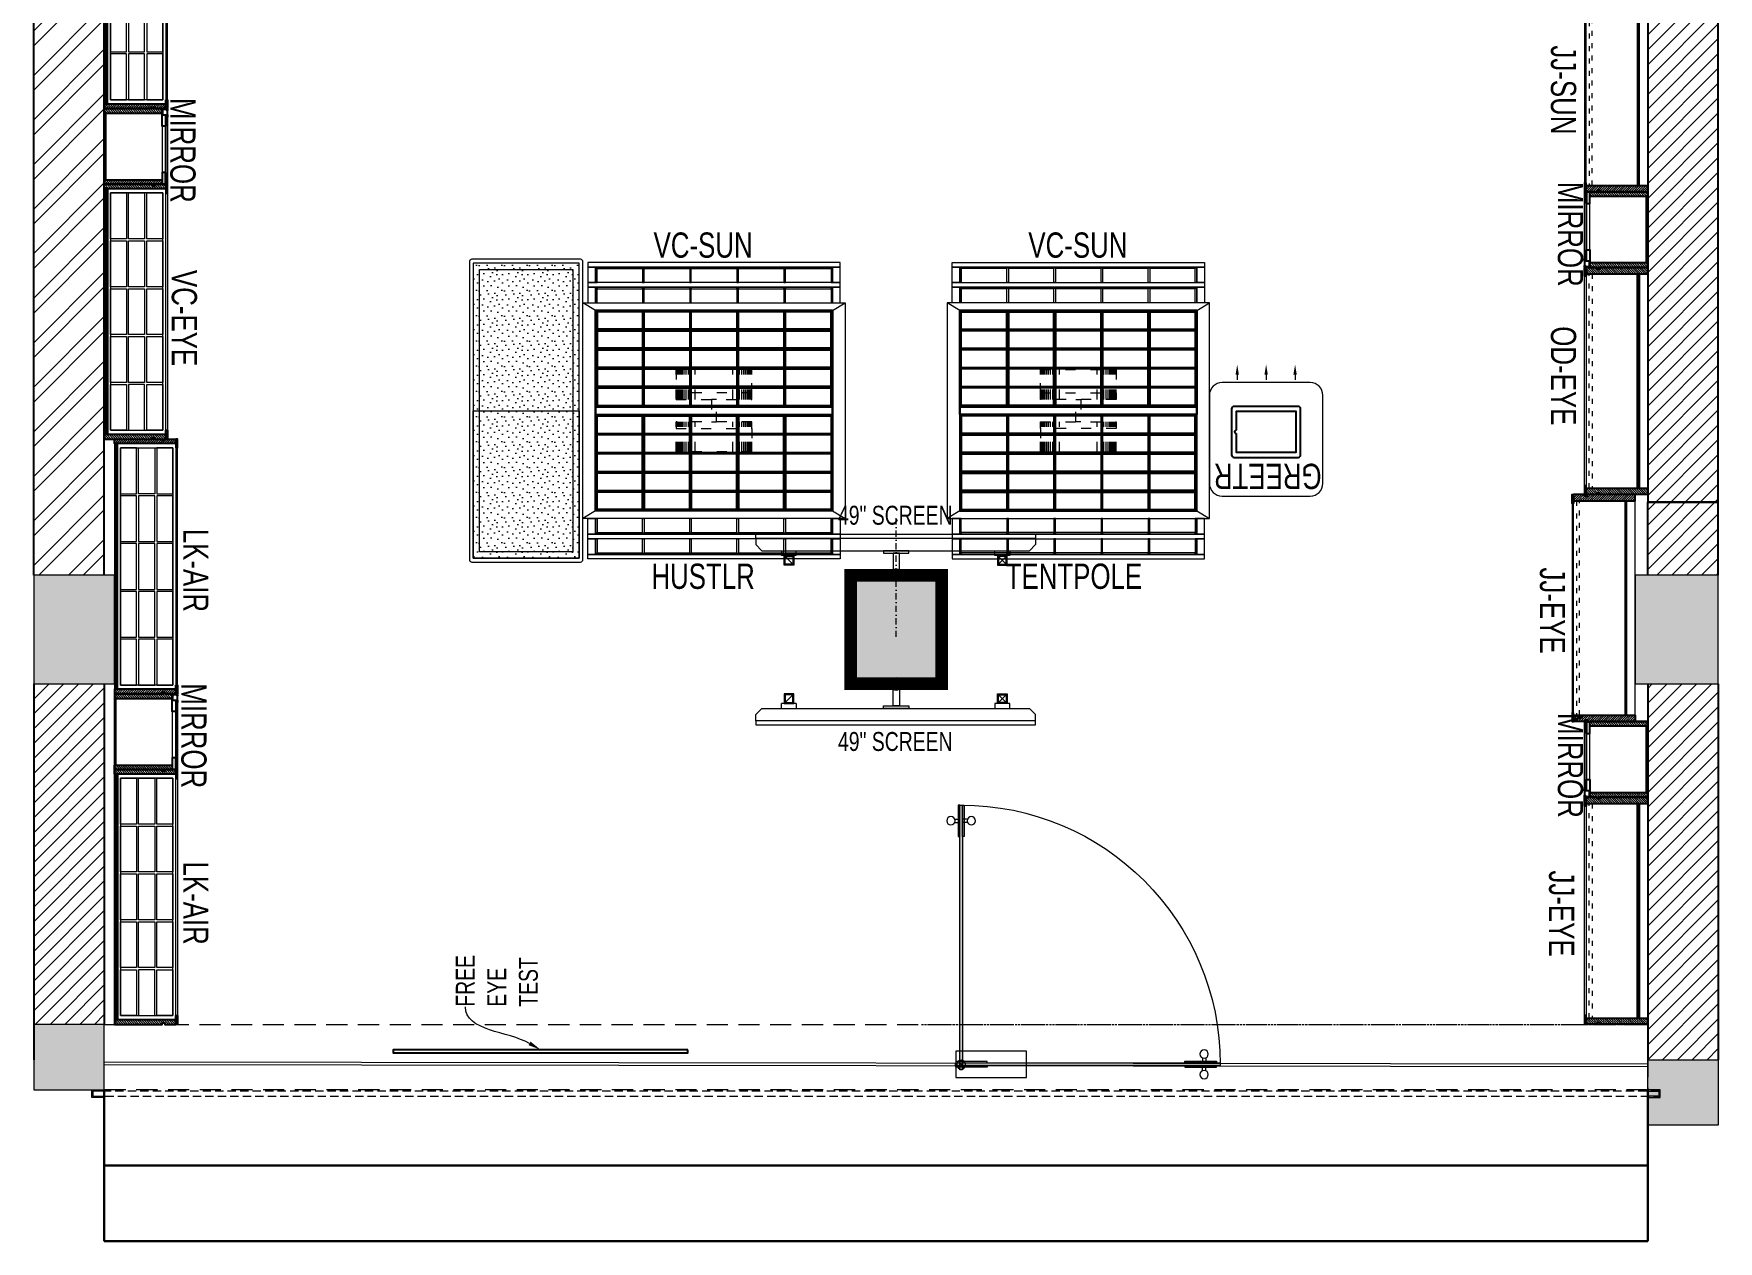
# Model space of a CAD drawing. Header units: feet. Extents: x 9002549 to 9009259, y -7061301 to -7049191.
# Drawn here: x 9002549 to 9009229, y -7061301 to -7056514 of the extents above; entities that cross this region are included whole.
import ezdxf
from ezdxf import colors
from ezdxf.entities.mleader import LeaderData, LeaderLine
from ezdxf.math import Vec2, Vec3

# ---------------------------------------------------------------- set-up
doc = ezdxf.new("R2010")
doc.units = ezdxf.units.FT
doc.header["$LTSCALE"] = 33
doc.header["$MEASUREMENT"] = 0
for name, pattern in [('ACAD_ISO03W100', [30, 12, -18]), ('DASHDOT2', [0.5, 0.25, -0.125, 0, -0.125]), ('DASHED2', [0.375, 0.25, -0.125]), ('HIDDEN', [9.525, 6.35, -3.175]), ('HIDDEN2', [4.7625, 3.175, -1.5875]), ('HIDDENX2', [0.75, 0.5, -0.25])]:
    doc.linetypes.add(name, pattern=pattern)
for name, color, linetype, lineweight in [('A-COL', 243, 'Continuous', 9), ('A-Glazing', 4, 'Continuous', 20), ('A-shutter', 8, 'Continuous', 18), ('A-STAIR', 6, 'Continuous', 5), ('beam', 90, 'Continuous', 9), ('beam 1', 6, 'Continuous', 15), ('column hatch', 5, 'Continuous', 0), ('Glazing', 141, 'Continuous', 15), ('LENS-DIM', 252, 'Continuous', 5), ('LENS-HATCH', 251, 'Continuous', 5), ('LENS-TEXT', 31, 'Continuous', 5), ('LENS_TEXT', 31, 'Continuous', 5), ('LK-EQPMT', 3, 'Continuous', 18), ('LK-FF&E FLOOR', 1, 'Continuous', 9), ('LK-FF&E WALL', 1, 'Continuous', 9), ('LK-IT', 3, 'Continuous', 18), ('LK-MIRROR', 133, 'Continuous', 13), ('LN-ELEVATION-1', 81, 'Continuous', 25), ('LN-ELEVATION-2', 103, 'Continuous', 20), ('LN-ELEVATION-3', 125, 'Continuous', 18), ('LN-ELEVATION-4', 145, 'Continuous', 13), ('LN-ELEVATION-5', 167, 'Continuous', 5), ('LN-HATCH', 251, 'Continuous', 0), ('PLANO-TXT', 252, 'Continuous', 5), ('rolling shutter', 1, 'Continuous', 5)]:
    doc.layers.add(name, color=color, linetype=linetype, lineweight=lineweight)
doc.layers.add('A-WALL', color=1, linetype='Continuous')
doc.styles.add('LK TXT', font='GILC____.TTF', dxfattribs={"height": 100})
doc.styles.get("Standard").update_dxf_attribs({"font": 'GILC____.TTF'})
pattern_1 = [(45, (4208834.247, 1706614.74), (-4.4901280605, 4.4901280605), [])]
pattern_2 = [(45, (4209134.247, 1706614.74), (-4.4901280605, 4.4901280605), [])]
pattern_3 = [(45, (7858558.917, 3503823.203), (-4.4901280605, 4.4901280605), [])]

# ---------------------------------------------------------------- blocks, each defined once
blk = doc.blocks.new('*U43')
at = {"layer": 'A-shutter', "color": 5, "ltscale": 10}
for points in [[(41038450.5, -1561539.2), (41038450.5, -1561544.2), (41038405.5, -1561544.2), (41038405.5, -1561564.2), (41038450.5, -1561564.2), (41038450.5, -1561569.2), (41038400.5, -1561569.2), (41038400.5, -1561539.2)], [(41044570.5, -1561539.2), (41044570.5, -1561544.2), (41044615.5, -1561544.2), (41044615.5, -1561564.2), (41044570.5, -1561564.2), (41044570.5, -1561569.2), (41044620.5, -1561569.2), (41044620.5, -1561539.2)]]:
    blk.add_lwpolyline(points, close=True, dxfattribs=at)
at = {"layer": 'A-shutter', "color": 5, "linetype": 'HIDDENX2', "ltscale": 2}
blk.add_lwpolyline([(41038405.5, -1561544.2), (41038405.5, -1561564.2), (41044615.5, -1561564.2), (41044615.5, -1561544.2)], close=True, dxfattribs=at)
blk = doc.blocks.new('A$Cabfd0693')
at = {"layer": 'column hatch'}
h = blk.add_hatch(color=8, dxfattribs=at)
h.dxf.hatch_style = 1
h.paths.add_polyline_path([(3320, 9330), (2960, 9330), (2960, 8470), (3320, 8470)])
h.paths.add_polyline_path([(3320, 5620), (2960, 5620), (2960, 5180), (3320, 5180)])
h.paths.add_polyline_path([(6400, 5620), (5980, 5620), (5980, 5180), (6400, 5180)])
h.paths.add_polyline_path([(6400, 2640), (6070, 2640), (6070, 2210), (6400, 2210)])
h.paths.add_polyline_path([(3320, 2640), (2960, 2640), (2960, 2210), (3320, 2210)])
h.paths.add_polyline_path([(40, 2640), (-280, 2640), (-280, 2210), (40, 2210)])
h.paths.add_polyline_path([(0, 860), (-280, 860), (-280, 600), (0, 600)])
h.paths.add_polyline_path([(6400, 720), (6120, 720), (6120, 600), (6120, 460), (6400, 460)])
at = {"layer": 'LN-HATCH'}
h = blk.add_hatch(dxfattribs=at)
h.set_pattern_fill('ANSI32', color=256, scale=333, angle=180)
h.set_pattern_definition([(225, (-9077173.92, 5285700.39), (88.2999593, -88.2999593), []), (225, (-9077232.79, 5285700.39), (88.2999593, -88.2999593), [])])
h.paths.add_polyline_path([(-280, 12110), (-280, 2640), (0, 2640), (0, 11830), (1800, 11830), (1800, 9050), (2960, 9050), (2960, 9330), (2080, 9330), (2080, 11830), (6120, 11830), (6120, 11330), (6400, 11330), (6400, 12110)])
h.paths.add_polyline_path([(6400, 8220), (6120, 8220), (6120, 7690), (4760, 7690), (4760, 8300), (4600, 8300), (4600, 7530), (6120, 7530), (6120, 5620), (6400, 5620)], flags=17)
h.paths.add_polyline_path([(6120, 8520), (6400, 8520), (6400, 9330), (3320, 9330), (3320, 9050), (6120, 9050)], flags=17)
h = blk.add_hatch(dxfattribs=at)
h.set_pattern_fill('ANSI31', color=256, scale=333, angle=180)
h.set_pattern_definition([(225, (-9077173.925, 5285700.39), (29.43331977, -29.43331977), [])])
h.paths.add_polyline_path([(6120, 2930), (6400, 2930), (6400, 5180), (6120, 5180)])
h.paths.add_polyline_path([(6400, 2930), (6120, 2930), (6120, 2640), (6400, 2640)])
h.paths.add_polyline_path([(6400, 2210), (6120, 2210), (6120, 720), (6400, 720)])
h.paths.add_polyline_path([(-280, 860), (0, 860), (0, 2210), (-280, 2210)])
at = {"layer": 'A-COL'}
for points in [[(40, 2640), (-280, 2640), (-280, 2210), (40, 2210), (40, 2640)], [(2960, 2640), (3320, 2640), (3320, 2210), (2960, 2210), (2960, 2640)], [(6070, 2640), (6070, 2210), (6400, 2210), (6400, 2640), (6070, 2640)], [(0, 860), (-280, 860), (-280, 600), (0, 600), (0, 860)], [(6120, 720), (6400, 720), (6400, 460), (6120, 460), (6120, 720)]]:
    blk.add_lwpolyline(points, dxfattribs=at)
at = {"layer": 'A-Glazing'}
blk.add_lwpolyline([(0, 711.9), (6120, 703.3), (6120, 691.3), (0, 699.9)], close=True, dxfattribs=at)
at = {"layer": 'A-STAIR', "lineweight": 30}
for p, q in [((0, 600), (0, 0)), ((6120, 600), (6120, 0)), ((0, 300), (6120, 300)), ((0, 0), (6120, 0))]:
    blk.add_line(p, q, dxfattribs=at)
at = {"layer": 'A-WALL'}
for p, q in [((-280, 2640), (-280, 12110)), ((0, 2640), (0, 11830)), ((6120, 2640), (6120, 2930)), ((6400, 2930), (6120, 2930)), ((6400, 2640), (6400, 2930)), ((-280, 2210), (-280, 720)), ((-280, 2210), (-280, 860)), ((0, 2210), (0, 860)), ((0, 2210), (0, 860)), ((6120, 2210), (6120, 860)), ((6120, 2210), (6120, 720)), ((6400, 2210), (6400, 860)), ((6400, 2210), (6400, 720))]:
    blk.add_line(p, q, dxfattribs=at)
blk.add_lwpolyline([(6400, 5180), (6120, 5180), (6120, 2930), (6400, 2930)], close=True, dxfattribs=at)
at = {"layer": 'beam', "linetype": 'HIDDEN', "ltscale": 0.4}
blk.add_lwpolyline([(0, 860), (6120, 860), (6120, 600), (0, 600)], close=True, dxfattribs=at)
at = {"layer": 'beam 1', "linetype": 'DASHED2'}
blk.add_line((3240, 860), (6120, 860), dxfattribs=at)
at = {"layer": 'rolling shutter'}
blk.add_blockref('*U43', (-41038450.5, 1562139.2), dxfattribs=at)
blk = doc.blocks.new('MIRROR')
at = {"layer": 'LN-HATCH', "ltscale": 0.5}
h = blk.add_hatch(dxfattribs=at)
h.set_pattern_fill('ANSI31', color=256, scale=2)
h.set_pattern_definition([(45, (4060433.7416, 1708720.787), (-4.4901280605, 4.4901280605), [])])
h.paths.add_polyline_path([(212.9, 101.3), (230.9, 101.3), (230.9, -127.7), (212.9, -127.7)])
h.paths.add_polyline_path([(230.9, 95.3), (494.9, 95.3), (494.9, 101.3), (230.9, 101.3)])
h.paths.add_polyline_path([(512.9, 101.3), (494.9, 101.3), (494.9, -127.7), (512.9, -127.7)])
at = {"layer": 'Defpoints'}
blk.add_lwpolyline([(512.9, 101.3), (212.9, 101.3), (212.9, -148.7), (512.9, -148.7)], close=True, dxfattribs=at)
at = {"layer": 'LN-ELEVATION-1'}
for points in [[(212.9, 101.3), (230.9, 101.3), (230.9, -127.7), (212.9, -127.7)], [(230.9, 95.3), (494.9, 95.3), (494.9, 101.3), (230.9, 101.3)], [(512.9, 101.3), (494.9, 101.3), (494.9, -127.7), (512.9, -127.7)], [(259.9, -141.7), (259.9, -127.7), (214.9, -127.7), (214.9, -148.7), (223.9, -148.7), (223.9, -147.2), (216.4, -147.2), (216.4, -141.7)], [(442.9, -141.7), (442.9, -127.7), (487.9, -127.7), (487.9, -148.7), (478.9, -148.7), (478.9, -147.2), (486.4, -147.2), (486.4, -141.7)], [(504.9, -148.7), (504.9, -147.2), (509.4, -147.2), (509.4, -129.2), (487.9, -129.2), (487.9, -127.7), (510.9, -127.7), (510.9, -148.7)]]:
    blk.add_lwpolyline(points, close=True, dxfattribs=at)
at = {"layer": 'LN-ELEVATION-2'}
blk.add_lwpolyline([(259.9, -141.7), (442.9, -141.7), (442.9, -127.7), (259.9, -127.7)], close=True, dxfattribs=at)
at = {"layer": 'LN-ELEVATION-2', "color": 4, "lineweight": 0}
blk.add_lwpolyline([(216.4, -141.7), (486.4, -141.7), (486.4, -147.2), (216.4, -147.2)], close=True, dxfattribs=at)
at = {"layer": 'LN-ELEVATION-4', "ltscale": 0.5}
blk.add_line((478.9, -148.7), (223.9, -148.7), dxfattribs=at)
blk = doc.blocks.new('JJ SH 900')
at = {"layer": 'LN-HATCH', "ltscale": 0.5}
h = blk.add_hatch(dxfattribs=at)
h.set_pattern_fill('ANSI31', color=256, scale=50)
h.paths.add_polyline_path([(-911.8, 0), (-911.8, -190), (-905.8, -190), (-905.8, -200), (-911.8, -200), (-911.8, -244), (-886.8, -244), (-886.8, 0)])
h = blk.add_hatch(dxfattribs=at)
h.set_pattern_fill('ANSI31', color=256, scale=2)
h.set_pattern_definition(pattern_1)
h.paths.add_polyline_path([(-11.8, 0), (-11.8, -190), (-17.8, -190), (-17.8, -200), (-11.8, -200), (-11.8, -244), (-36.8, -244), (-36.8, 0)])
h = blk.add_hatch(dxfattribs=at)
h.set_pattern_fill('ANSI31', color=256, scale=2)
h.set_pattern_definition(pattern_2)
h.paths.add_polyline_path([(-36.8, -40), (-886.8, -40), (-886.8, -34), (-36.8, -34)])
h = blk.add_hatch(dxfattribs=at)
h.set_pattern_fill('ANSI31', color=256, scale=2)
h.set_pattern_definition(pattern_2)
h.paths.add_polyline_path([(-876.8, -244), (-876.8, -250), (-911.8, -250), (-911.8, -244)])
h = blk.add_hatch(dxfattribs=at)
h.set_pattern_fill('ANSI31', color=256, scale=2)
h.set_pattern_definition(pattern_1)
h.paths.add_polyline_path([(-46.8, -244), (-46.8, -250), (-11.8, -250), (-11.8, -244)])
at = {"layer": 'LN-ELEVATION-1', "ltscale": 0.5}
for points in [[(-911.8, 0), (-911.8, -190), (-905.8, -190), (-905.8, -200), (-911.8, -200), (-911.8, -244), (-886.8, -244), (-886.8, 0)], [(-11.8, 0), (-11.8, -190), (-17.8, -190), (-17.8, -200), (-11.8, -200), (-11.8, -244), (-36.8, -244), (-36.8, 0)], [(-36.8, -40), (-886.8, -40), (-886.8, -34), (-36.8, -34)], [(-876.8, -244), (-876.8, -250), (-911.8, -250), (-911.8, -244)], [(-46.8, -244), (-46.8, -250), (-11.8, -250), (-11.8, -244)]]:
    blk.add_lwpolyline(points, close=True, dxfattribs=at)
at = {"layer": 'LN-ELEVATION-3', "ltscale": 0.5}
for p, q in [((-886.8, 0), (-36.8, 0)), ((-876.8, -244), (-46.8, -244)), ((-46.8, -250), (-876.8, -250))]:
    blk.add_line(p, q, dxfattribs=at)
at = {"layer": 'LN-ELEVATION-4', "linetype": 'ACAD_ISO03W100', "ltscale": 0.05}
blk.add_lwpolyline([(-886.8, -220), (-36.8, -220), (-36.8, -232), (-886.8, -232)], close=True, dxfattribs=at)
blk = doc.blocks.new('VC HD 1010')
at = {"layer": 'LN-HATCH', "ltscale": 0.5}
h = blk.add_hatch(dxfattribs=at)
h.set_pattern_fill('ANSI31', color=256, scale=2)
h.set_pattern_definition([(45, (3761554.586, 1795022.936), (-4.490128061, 4.490128061), [])])
h.paths.add_polyline_path([(-505.2, 24), (-505.2, -166), (-499.2, -166), (-499.2, -176), (-505.2, -176), (-505.2, -220), (-487.2, -220), (-487.2, 24)])
h = blk.add_hatch(dxfattribs=at)
h.set_pattern_fill('ANSI31', color=256, scale=2)
h.set_pattern_definition(pattern_3)
h.paths.add_polyline_path([(504.8, 24), (504.8, -166), (498.8, -166), (498.8, -176), (504.8, -176), (504.8, -220), (486.8, -220), (486.8, 24)])
h = blk.add_hatch(dxfattribs=at)
h.set_pattern_fill('ANSI31', color=256, scale=2)
h.set_pattern_definition([(45, (7858741.917, 3503823.203), (-4.4901280605, 4.4901280605), [])])
h.paths.add_polyline_path([(-470.2, -220), (-470.2, -226), (-505.2, -226), (-505.2, -220)])
h = blk.add_hatch(dxfattribs=at)
h.set_pattern_fill('ANSI31', color=256, scale=2)
h.set_pattern_definition(pattern_3)
h.paths.add_polyline_path([(476.8, -220), (476.8, -226), (511.8, -226), (511.8, -220)])
at = {"layer": 'LN-ELEVATION-1', "ltscale": 0.5}
for points in [[(-505.2, 24), (-505.2, -166), (-499.2, -166), (-499.2, -176), (-505.2, -176), (-505.2, -220), (-487.2, -220), (-487.2, 24)], [(486.8, 12), (-487.2, 12), (-487.2, 18), (486.8, 18)], [(504.8, 24), (504.8, -166), (498.8, -166), (498.8, -176), (504.8, -176), (504.8, -220), (486.8, -220), (486.8, 24)], [(-470.2, -220), (-470.2, -226), (-505.2, -226), (-505.2, -220)], [(469.8, -220), (469.8, -226), (504.8, -226), (504.8, -220)]]:
    blk.add_lwpolyline(points, close=True, dxfattribs=at)
at = {"layer": 'LN-ELEVATION-2', "ltscale": 0.5}
blk.add_lwpolyline([(470.2, 0), (-470.2, 0), (-470.2, -208), (470.2, -208)], close=True, dxfattribs=at)
at = {"layer": 'LN-ELEVATION-3', "ltscale": 0.5}
for p, q in [((-487.2, 24), (486.8, 24)), ((-470.2, -220), (469.8, -220)), ((469.8, -226), (-470.2, -226))]:
    blk.add_line(p, q, dxfattribs=at)
for points in [[(-470.2, 0), (-288.5, 0), (-288.5, -64), (-470.2, -64)], [(-280.5, 0), (-98.8, 0), (-98.8, -64), (-280.5, -64)], [(-90.8, 0), (90.8, 0), (90.8, -64), (-90.8, -64)], [(98.8, 0), (280.5, 0), (280.5, -64), (98.8, -64)], [(288.5, 0), (470.2, 0), (470.2, -64), (288.5, -64)], [(-470.2, -136), (-288.5, -136), (-288.5, -72), (-470.2, -72)], [(-280.5, -72), (-98.8, -72), (-98.8, -136), (-280.5, -136)], [(-90.8, -72), (90.8, -72), (90.8, -136), (-90.8, -136)], [(98.8, -72), (280.5, -72), (280.5, -136), (98.8, -136)], [(288.5, -72), (470.2, -72), (470.2, -136), (288.5, -136)], [(-470.2, -144), (-288.5, -144), (-288.5, -208), (-470.2, -208)], [(-280.5, -144), (-98.8, -144), (-98.8, -208), (-280.5, -208)], [(-90.8, -144), (90.8, -144), (90.8, -208), (-90.8, -208)], [(98.8, -144), (280.5, -144), (280.5, -208), (98.8, -208)], [(288.5, -144), (470.2, -144), (470.2, -208), (288.5, -208)]]:
    blk.add_lwpolyline(points, close=True, dxfattribs=at)
blk = doc.blocks.new('ffgd')
at = {"layer": 'LN-ELEVATION-4', "linetype": 'ACAD_ISO03W100', "ltscale": 0.1}
blk.add_lwpolyline([(0, 47.3), (0, -41.5), (-20, -41.5), (-20, 47.3)], close=True, dxfattribs=at)
at = {"layer": 'LN-ELEVATION-5', "linetype": 'ACAD_ISO03W100', "ltscale": 0.1}
for p, q in [((-159.9, 165.7), (-159.9, 47.3)), ((-159.7, 165.7), (-159.7, 47.3)), ((-159.4, 165.7), (-159.4, 47.3)), ((-159, 165.7), (-159, 47.3)), ((-158.5, 165.7), (-158.5, 47.3)), ((-157.9, 165.7), (-157.9, 47.3)), ((-157.1, 165.7), (-157.1, 47.3)), ((-156.1, 165.7), (-156.1, 47.3)), ((-154.1, 165.7), (-154.1, 47.3)), ((-151.1, 165.7), (-151.1, 47.3)), ((-146.1, 165.7), (-146.1, 47.3)), ((-141.1, 165.7), (-141.1, 47.3)), ((-135.1, 165.7), (-135.1, 47.3)), ((-128.1, 165.7), (-128.1, 47.3)), ((-120.1, 165.7), (-120.1, 47.3)), ((-111.1, 165.7), (-111.1, 47.3)), ((-102.1, 165.7), (-102.1, 47.3)), ((-85, 165.7), (-85, 47.3)), ((65, 165.7), (65, 47.3)), ((82.1, 165.7), (82.1, 47.3)), ((91.1, 165.7), (91.1, 47.3)), ((100.1, 165.7), (100.1, 47.3)), ((108.1, 165.7), (108.1, 47.3)), ((115.1, 165.7), (115.1, 47.3)), ((121.1, 165.7), (121.1, 47.3)), ((126.1, 165.7), (126.1, 47.3)), ((131.1, 165.7), (131.1, 47.3)), ((134.1, 165.7), (134.1, 47.3)), ((136.1, 165.7), (136.1, 47.3)), ((137.1, 165.7), (137.1, 47.3)), ((137.9, 165.7), (137.9, 47.3)), ((138.5, 165.7), (138.5, 47.3)), ((139, 165.7), (139, 47.3)), ((139.4, 165.7), (139.4, 47.3)), ((139.7, 165.7), (139.7, 47.3)), ((139.9, 165.7), (139.9, 47.3)), ((-159.9, -41.5), (-159.9, -159.9)), ((-159.7, -41.5), (-159.7, -159.9)), ((-159.4, -41.5), (-159.4, -159.9)), ((-159, -41.5), (-159, -159.9)), ((-158.5, -41.5), (-158.5, -159.9)), ((-157.9, -41.5), (-157.9, -159.9)), ((-157.1, -41.5), (-157.1, -159.9)), ((-156.1, -41.5), (-156.1, -159.9)), ((-154.1, -41.5), (-154.1, -159.9)), ((-151.1, -41.5), (-151.1, -159.9)), ((-146.1, -41.5), (-146.1, -159.9)), ((-141.1, -41.5), (-141.1, -159.9)), ((-135.1, -41.5), (-135.1, -159.9)), ((-128.1, -41.5), (-128.1, -159.9)), ((-120.1, -41.5), (-120.1, -159.9)), ((-111.1, -41.5), (-111.1, -159.9)), ((-102.1, -41.5), (-102.1, -159.9)), ((-85, -41.5), (-85, -159.9)), ((65, -41.5), (65, -159.9)), ((82.1, -41.5), (82.1, -159.9)), ((91.1, -41.5), (91.1, -159.9)), ((100.1, -41.5), (100.1, -159.9)), ((108.1, -41.5), (108.1, -159.9)), ((115.1, -41.5), (115.1, -159.9)), ((121.1, -41.5), (121.1, -159.9)), ((126.1, -41.5), (126.1, -159.9)), ((131.1, -41.5), (131.1, -159.9)), ((134.1, -41.5), (134.1, -159.9)), ((136.1, -41.5), (136.1, -159.9)), ((137.1, -41.5), (137.1, -159.9)), ((137.9, -41.5), (137.9, -159.9)), ((138.5, -41.5), (138.5, -159.9)), ((139, -41.5), (139, -159.9)), ((139.4, -41.5), (139.4, -159.9)), ((139.7, -41.5), (139.7, -159.9)), ((139.9, -41.5), (139.9, -159.9))]:
    blk.add_line(p, q, dxfattribs=at)
for points in [[(140, 73), (140, 165.7), (-160, 165.7), (-160, 73)], [(140, -67.1), (140, -159.9), (-160, -159.9), (-160, -67.1)]]:
    blk.add_lwpolyline(points, dxfattribs=at)
for points in [[(140, 73), (140, 47.3), (-160, 47.3), (-160, 73)], [(140, -41.5), (140, -67.1), (-160, -67.1), (-160, -41.5)]]:
    blk.add_lwpolyline(points, close=True, dxfattribs=at)
blk = doc.blocks.new('EURO 1040 x 1175')
at = {"layer": 'LN-ELEVATION-1'}
for points in [[(-470, -327.4), (470, -327.4), (470, 467.6), (-470, 467.6)], [(-470, 85.1), (470, 85.1), (470, 467.6), (-470, 467.6)], [(-283.2, 85.1), (-277.2, 85.1), (-277.2, 467.6), (-283.2, 467.6)], [(-96.4, 85.1), (-90.4, 85.1), (-90.4, 467.6), (-96.4, 467.6)], [(90.4, 85.1), (96.4, 85.1), (96.4, 467.6), (90.4, 467.6)], [(277.2, 85.1), (283.2, 85.1), (283.2, 467.6), (277.2, 467.6)], [(-470, 386.6), (-283.2, 386.6), (-283.2, 392.6), (-470, 392.6)], [(-277.2, 386.6), (-96.4, 386.6), (-96.4, 392.6), (-277.2, 392.6)], [(-90.4, 386.6), (90.4, 386.6), (90.4, 392.6), (-90.4, 392.6)], [(96.4, 386.6), (277.2, 386.6), (277.2, 392.6), (96.4, 392.6)], [(283.2, 386.6), (470, 386.6), (470, 392.6), (283.2, 392.6)], [(-470, 311.2), (-283.2, 311.2), (-283.2, 317.2), (-470, 317.2)], [(-277.2, 311.2), (-96.4, 311.2), (-96.4, 317.2), (-277.2, 317.2)], [(-90.4, 311.2), (90.4, 311.2), (90.4, 317.2), (-90.4, 317.2)], [(96.4, 311.2), (277.2, 311.2), (277.2, 317.2), (96.4, 317.2)], [(283.2, 311.2), (470, 311.2), (470, 317.2), (283.2, 317.2)], [(-470, 235.8), (-283.2, 235.8), (-283.2, 241.8), (-470, 241.8)], [(-277.2, 235.8), (-96.4, 235.8), (-96.4, 241.8), (-277.2, 241.8)], [(-90.4, 235.8), (90.4, 235.8), (90.4, 241.8), (-90.4, 241.8)], [(96.4, 235.8), (277.2, 235.8), (277.2, 241.8), (96.4, 241.8)], [(283.2, 235.8), (470, 235.8), (470, 241.8), (283.2, 241.8)], [(-470, 160.4), (-283.2, 160.4), (-283.2, 166.4), (-470, 166.4)], [(-277.2, 160.4), (-96.4, 160.4), (-96.4, 166.4), (-277.2, 166.4)], [(-90.4, 160.4), (90.4, 160.4), (90.4, 166.4), (-90.4, 166.4)], [(96.4, 160.4), (277.2, 160.4), (277.2, 166.4), (96.4, 166.4)], [(283.2, 160.4), (470, 160.4), (470, 166.4), (283.2, 166.4)], [(-470, 85.1), (470, 85.1), (470, 55.1), (-470, 55.1)], [(-470, 55.1), (470, 55.1), (470, -327.4), (-470, -327.4)], [(-283.2, 55.1), (-277.2, 55.1), (-277.2, -327.4), (-283.2, -327.4)], [(-96.4, 55.1), (-90.4, 55.1), (-90.4, -327.4), (-96.4, -327.4)], [(90.4, 55.1), (96.4, 55.1), (96.4, -327.4), (90.4, -327.4)], [(277.2, 55.1), (283.2, 55.1), (283.2, -327.4), (277.2, -327.4)], [(-470, -20.3), (-283.2, -20.3), (-283.2, -26.3), (-470, -26.3)], [(-277.2, -20.3), (-96.4, -20.3), (-96.4, -26.3), (-277.2, -26.3)], [(-90.4, -20.3), (90.4, -20.3), (90.4, -26.3), (-90.4, -26.3)], [(96.4, -20.3), (277.2, -20.3), (277.2, -26.3), (96.4, -26.3)], [(283.2, -20.3), (470, -20.3), (470, -26.3), (283.2, -26.3)], [(-470, -95.7), (-283.2, -95.7), (-283.2, -101.7), (-470, -101.7)], [(-277.2, -95.7), (-96.4, -95.7), (-96.4, -101.7), (-277.2, -101.7)], [(-90.4, -95.7), (90.4, -95.7), (90.4, -101.7), (-90.4, -101.7)], [(96.4, -95.7), (277.2, -95.7), (277.2, -101.7), (96.4, -101.7)], [(283.2, -95.7), (470, -95.7), (470, -101.7), (283.2, -101.7)], [(-470, -171.1), (-283.2, -171.1), (-283.2, -177.1), (-470, -177.1)], [(-277.2, -171.1), (-96.4, -171.1), (-96.4, -177.1), (-277.2, -177.1)], [(-90.4, -171.1), (90.4, -171.1), (90.4, -177.1), (-90.4, -177.1)], [(96.4, -171.1), (277.2, -171.1), (277.2, -177.1), (96.4, -177.1)], [(283.2, -171.1), (470, -171.1), (470, -177.1), (283.2, -177.1)], [(-470, -246.4), (-283.2, -246.4), (-283.2, -252.4), (-470, -252.4)], [(-277.2, -246.4), (-96.4, -246.4), (-96.4, -252.4), (-277.2, -252.4)], [(-90.4, -246.4), (90.4, -246.4), (90.4, -252.4), (-90.4, -252.4)], [(96.4, -246.4), (277.2, -246.4), (277.2, -252.4), (96.4, -252.4)], [(283.2, -246.4), (470, -246.4), (470, -252.4), (283.2, -252.4)]]:
    blk.add_lwpolyline(points, close=True, dxfattribs=at)
for points in [[(-283.2, 461.6), (-464, 461.6), (-464, 317.2)], [(-96.4, 461.6), (-277.2, 461.6)], [(90.4, 461.6), (-90.4, 461.6)], [(277.2, 461.6), (96.4, 461.6)], [(464, 317.2), (464, 461.6), (283.2, 461.6)], [(-464, 311.2), (-464, 241.8)], [(464, 241.8), (464, 311.2)], [(-464, 235.8), (-464, 166.4)], [(464, 166.4), (464, 235.8)], [(-464, 160.4), (-464, 91.1), (-283.2, 91.1)], [(283.2, 91.1), (464, 91.1), (464, 160.4)], [(-277.2, 91.1), (-96.4, 91.1)], [(-90.4, 91.1), (90.4, 91.1)], [(96.4, 91.1), (277.2, 91.1)], [(-464, -20.3), (-464, 49.1), (-283.2, 49.1)], [(-277.2, 49.1), (-96.4, 49.1)], [(-90.4, 49.1), (90.4, 49.1)], [(96.4, 49.1), (277.2, 49.1)], [(283.2, 49.1), (464, 49.1), (464, -20.3)], [(-464, -95.7), (-464, -26.3)], [(464, -26.3), (464, -95.7)], [(-464, -171.1), (-464, -101.7)], [(464, -101.7), (464, -171.1)], [(-283.2, -321.4), (-464, -321.4), (-464, -177.1)], [(464, -177.1), (464, -321.4), (283.2, -321.4)], [(-96.4, -321.4), (-277.2, -321.4)], [(90.4, -321.4), (-90.4, -321.4)], [(277.2, -321.4), (96.4, -321.4)]]:
    blk.add_lwpolyline(points, dxfattribs=at)
at = {"layer": 'LN-ELEVATION-2'}
blk.add_lwpolyline([(-520, -357.4), (520, -357.4), (520, 497.6), (-520, 497.6)], close=True, dxfattribs=at)
for points in [[(-470, 467.6), (-520, 497.6)], [(470, 467.6), (520, 497.6)], [(-470, -327.4), (-520, -357.4)], [(470, -327.4), (520, -357.4)]]:
    blk.add_lwpolyline(points, dxfattribs=at)
at = {"layer": 'LN-ELEVATION-3'}
for points in [[(-500, 559.6), (500, 559.6), (500, 577.6), (-500, 577.6)], [(-500, 497.6), (-470, 497.6), (-470, 559.6), (-500, 559.6)], [(470, 497.6), (500, 497.6), (500, 559.6), (470, 559.6)], [(-500, -357.4), (-470, -357.4), (-470, -419.4), (-500, -419.4)], [(470, -357.4), (500, -357.4), (500, -419.4), (470, -419.4)], [(-500, -419.4), (500, -419.4), (500, -437.4), (-500, -437.4)]]:
    blk.add_lwpolyline(points, close=True, dxfattribs=at)
at = {"layer": 'LN-ELEVATION-4'}
for points in [[(-500, 639.6), (500, 639.6), (500, 657.6), (-500, 657.6)], [(-500, 577.6), (-470, 577.6), (-470, 639.6), (-500, 639.6)], [(470, 577.6), (500, 577.6), (500, 639.6), (470, 639.6)], [(-470, 497.6), (-464, 497.6), (-464, 559.6), (-470, 559.6)], [(-464, 553.6), (-283.2, 553.6), (-283.2, 559.6), (-464, 559.6)], [(-283.2, 497.6), (-277.2, 497.6), (-277.2, 559.6), (-283.2, 559.6)], [(-277.2, 553.6), (-96.4, 553.6), (-96.4, 559.6), (-277.2, 559.6)], [(-96.4, 497.6), (-90.4, 497.6), (-90.4, 559.6), (-96.4, 559.6)], [(-90.4, 553.6), (90.4, 553.6), (90.4, 559.6), (-90.4, 559.6)], [(90.4, 497.6), (96.4, 497.6), (96.4, 559.6), (90.4, 559.6)], [(96.4, 553.6), (277.2, 553.6), (277.2, 559.6), (96.4, 559.6)], [(277.2, 497.6), (283.2, 497.6), (283.2, 559.6), (277.2, 559.6)], [(283.2, 553.6), (464, 553.6), (464, 559.6), (283.2, 559.6)], [(464, 497.6), (470, 497.6), (470, 559.6), (464, 559.6)], [(-470, -357.4), (-464, -357.4), (-464, -419.4), (-470, -419.4)], [(-283.2, -357.4), (-277.2, -357.4), (-277.2, -419.4), (-283.2, -419.4)], [(-96.4, -357.4), (-90.4, -357.4), (-90.4, -419.4), (-96.4, -419.4)], [(90.4, -357.4), (96.4, -357.4), (96.4, -419.4), (90.4, -419.4)], [(277.2, -357.4), (283.2, -357.4), (283.2, -419.4), (277.2, -419.4)], [(464, -357.4), (470, -357.4), (470, -419.4), (464, -419.4)], [(-500, -437.4), (-470, -437.4), (-470, -499.4), (-500, -499.4)], [(-464, -413.4), (-283.2, -413.4), (-283.2, -419.4), (-464, -419.4)], [(-277.2, -413.4), (-96.4, -413.4), (-96.4, -419.4), (-277.2, -419.4)], [(-90.4, -413.4), (90.4, -413.4), (90.4, -419.4), (-90.4, -419.4)], [(96.4, -413.4), (277.2, -413.4), (277.2, -419.4), (96.4, -419.4)], [(283.2, -413.4), (464, -413.4), (464, -419.4), (283.2, -419.4)], [(470, -437.4), (500, -437.4), (500, -499.4), (470, -499.4)], [(-500, -499.4), (500, -499.4), (500, -517.4), (-500, -517.4)]]:
    blk.add_lwpolyline(points, close=True, dxfattribs=at)
at = {"layer": 'LN-ELEVATION-5'}
for points in [[(-470, 577.6), (-464, 577.6), (-464, 639.6), (-470, 639.6)], [(-464, 633.6), (-283.2, 633.6), (-283.2, 639.6), (-464, 639.6)], [(-283.2, 577.6), (-277.2, 577.6), (-277.2, 639.6), (-283.2, 639.6)], [(-277.2, 633.6), (-96.4, 633.6), (-96.4, 639.6), (-277.2, 639.6)], [(-96.4, 577.6), (-90.4, 577.6), (-90.4, 639.6), (-96.4, 639.6)], [(-90.4, 633.6), (90.4, 633.6), (90.4, 639.6), (-90.4, 639.6)], [(90.4, 577.6), (96.4, 577.6), (96.4, 639.6), (90.4, 639.6)], [(96.4, 633.6), (277.2, 633.6), (277.2, 639.6), (96.4, 639.6)], [(277.2, 577.6), (283.2, 577.6), (283.2, 639.6), (277.2, 639.6)], [(283.2, 633.6), (464, 633.6), (464, 639.6), (283.2, 639.6)], [(464, 577.6), (470, 577.6), (470, 639.6), (464, 639.6)], [(-470, -437.4), (-464, -437.4), (-464, -499.4), (-470, -499.4)], [(-283.2, -437.4), (-277.2, -437.4), (-277.2, -499.4), (-283.2, -499.4)], [(-96.4, -437.4), (-90.4, -437.4), (-90.4, -499.4), (-96.4, -499.4)], [(90.4, -437.4), (96.4, -437.4), (96.4, -499.4), (90.4, -499.4)], [(277.2, -437.4), (283.2, -437.4), (283.2, -499.4), (277.2, -499.4)], [(464, -437.4), (470, -437.4), (470, -499.4), (464, -499.4)], [(-464, -493.4), (-283.2, -493.4), (-283.2, -499.4), (-464, -499.4)], [(-277.2, -493.4), (-96.4, -493.4), (-96.4, -499.4), (-277.2, -499.4)], [(-90.4, -493.4), (90.4, -493.4), (90.4, -499.4), (-90.4, -499.4)], [(96.4, -493.4), (277.2, -493.4), (277.2, -499.4), (96.4, -499.4)], [(283.2, -493.4), (464, -493.4), (464, -499.4), (283.2, -499.4)]]:
    blk.add_lwpolyline(points, close=True, dxfattribs=at)
at = {"layer": 'LENS-DIM'}
blk.add_blockref('ffgd', (10, 67.1), dxfattribs=at)
blk = doc.blocks.new('Entrance Door')
at = {"layer": 'Glazing', "ltscale": 111}
blk.add_hatch(color=256, dxfattribs=at).paths.add_polyline_path([(18, -34.8), (18, -1235), (30, -1235), (30, -34.8)])
at = {"layer": 'Glazing'}
for p, q in [((30, -54.2), (18, -66.2)), ((1117.8, -31.3), (1117.8, -54.3)), ((1117.8, -89.2), (1117.8, -66.3)), ((1132.8, -31.3), (1132.8, -54.3)), ((1132.8, -89.2), (1132.8, -66.3))]:
    blk.add_line(p, q, dxfattribs=at)
at = {"layer": 'Glazing', "ltscale": 44}
for p, q in [((-4.9, -1156.3), (18, -1156.3)), ((-4.9, -1171.3), (18, -1171.3)), ((52.9, -1156.3), (30, -1156.3)), ((52.9, -1171.3), (30, -1171.3))]:
    blk.add_line(p, q, dxfattribs=at)
at = {"layer": 'Glazing'}
for points in [[(320, -120.5), (0, -120.5), (0, 0), (320, 0)], [(0, -54.2), (142.5, -54.2), (142.5, -46.8), (0, -46.8)], [(0, -66.2), (142.5, -66.2), (142.5, -73.7), (0, -73.7)], [(1180.8, -54.3), (1038.3, -54.3), (1038.3, -46.8), (1180.8, -46.8)], [(1180.8, -66.3), (1038.3, -66.3), (1038.3, -73.8), (1180.8, -73.8)]]:
    blk.add_lwpolyline(points, close=True, dxfattribs=at)
at = {"layer": 'Glazing', "ltscale": 222}
blk.add_lwpolyline([(-1.5, -66.2), (1198.8, -66.2), (1198.8, -54.2), (-1.5, -54.2)], close=True, dxfattribs=at)
at = {"layer": 'Glazing', "ltscale": 111}
blk.add_lwpolyline([(18, -34.8), (18, -1235), (30, -1235), (30, -34.8)], close=True, dxfattribs=at)
at = {"layer": 'Glazing', "ltscale": 44}
for points in [[(18, -1092.5), (18, -1235), (10.5, -1235), (10.5, -1092.5)], [(30, -1092.5), (30, -1235), (37.5, -1235), (37.5, -1092.5)]]:
    blk.add_lwpolyline(points, close=True, dxfattribs=at)
at = {"layer": 'Glazing'}
for centre, radius in [((1125.3, -13.9), 19), ((24, -58.7), 19.8), ((1125.3, -106.6), 19)]:
    blk.add_circle(centre, radius, dxfattribs=at)
at = {"layer": 'Glazing', "ltscale": 44}
for centre in [(-22.4, -1163.8), (70.4, -1163.8)]:
    blk.add_circle(centre, 19, dxfattribs=at)
at = {"layer": 'Glazing', "ltscale": 222}
blk.add_arc((24, -60.2), 1174.8, 270, 359.99955, dxfattribs=at)
blk = doc.blocks.new('GREETR 450x450')
at = {"layer": 'LN-ELEVATION-1', "linetype": 'ByBlock', "lineweight": -2}
for p, q in [((481.3, 339.7), (461, 339.7)), ((481.3, 225), (461, 225)), ((481.3, 110.3), (461, 110.3))]:
    blk.add_line(p, q, dxfattribs=at)
at = {"layer": 'LN-ELEVATION-1'}
for points in [[(355.5, 98.3), (355.5, 352.3, 0.414214), (345.5, 362.3), (163.5, 362.3, 0.414214), (153.5, 352.3), (153.5, 98.3, 0.414214), (163.5, 88.3), (345.5, 88.3, 0.414214)], [(264, 342.8), (336.5, 342.8), (336.5, 107.8), (172.5, 107.8), (172.5, 342.8), (245, 342.8, 0.327538), (246.9, 344.2, -0.733799), (262.1, 344.2, 0.327538)]]:
    blk.add_lwpolyline(points, format="xyb", close=True, dxfattribs=at)
at = {"layer": 'LN-ELEVATION-1', "linetype": 'ByBlock', "lineweight": -2}
for points in [[(481.3, 346.4), (481.3, 333.1), (521.3, 339.7)], [(481.3, 231.7), (481.3, 218.3), (521.3, 225)], [(481.3, 116.9), (481.3, 103.6), (521.3, 110.3)]]:
    blk.add_solid(points, dxfattribs=at)
at = {"layer": 'LN-ELEVATION-2'}
blk.add_lwpolyline([(50, 0), (400, 0, 0.414214), (450, 50), (450, 400, 0.414214), (400, 450), (50, 450, 0.414214), (0, 400), (0, 50, 0.414214)], format="xyb", close=True, dxfattribs=at)
at = {"layer": 'LENS-TEXT', "color": 0, "linetype": 'Continuous', "ltscale": 3, "insert": (78.9, 218.7), "char_height": 100, "attachment_point": 5, "rotation": 90, "style": 'LK TXT'}
blk.add_mtext_dynamic_manual_height_columns('GREETR', width=353.056, gutter_width=0.5, heights=[0], dxfattribs=at)
blk = doc.blocks.new('2 seater bench')
at = {"layer": 'LENS-HATCH', "lineweight": 0}
h = blk.add_hatch(dxfattribs=at)
h.set_pattern_fill('STIP1', color=177, scale=100, angle=270, pattern_type=2)
h.set_pattern_definition([(270, (6617251.08, -170421.61), (100, -2e-13), [0, -100]), (270, (6617235.08, -170433.61), (100, -2e-13), [0, -100]), (270, (6617211.08, -170428.61), (100, -2e-13), [0, -100]), (270, (6617188.08, -170463.61), (100, -2e-13), [0, -100]), (270, (6617224.08, -170460.61), (100, -2e-13), [0, -100]), (270, (6617248.08, -170487.61), (100, -2e-13), [0, -100]), (270, (6617255.08, -170452.61), (100, -2e-13), [0, -100]), (270, (6617214.08, -170494.61), (100, -2e-13), [0, -100]), (270, (6617182.08, -170489.61), (100, -2e-13), [0, -100]), (270, (6617167.08, -170415.61), (100, -2e-13), [0, -100]), (270, (6617187.08, -170433.61), (100, -2e-13), [0, -100]), (270, (6617168.08, -170447.61), (100, -2e-13), [0, -100]), (270, (6617232.08, -170508.61), (100, -2e-13), [0, -100]), (270, (6617207.08, -170476.61), (100, -2e-13), [0, -100]), (270, (6617240.08, -170468.61), (100, -2e-13), [0, -100]), (270, (6617231.08, -170485.61), (100, -2e-13), [0, -100]), (270, (6617204.08, -170449.61), (100, -2e-13), [0, -100]), (270, (6617258.08, -170477.61), (100, -2e-13), [0, -100]), (270, (6617199.08, -170508.61), (100, -2e-13), [0, -100]), (270, (6617169.08, -170505.61), (100, -2e-13), [0, -100])])
h.paths.add_polyline_path([(585, 210), (0, 210), (0, -210), (585, -210)])
h.paths.add_polyline_path([(0, 245), (0, -210)])
h.paths.add_polyline_path([(-585, 210), (0, 210), (0, -210), (-585, -210)])
at = {"layer": 'LN-ELEVATION-2', "ltscale": 0.5}
for points in [[(-585, 210), (0, 210), (0, -210), (-585, -210)], [(585, 210), (0, 210), (0, -210), (585, -210)]]:
    blk.add_lwpolyline(points, close=True, dxfattribs=at)
at = {"layer": 'LN-ELEVATION-5', "ltscale": 0.5}
blk.add_lwpolyline([(590, 225), (-590, 225, 0.414214), (-600, 215), (-600, -215, 0.414214), (-590, -225), (590, -225, 0.414214), (600, -215), (600, 215, 0.414214)], format="xyb", close=True, dxfattribs=at)
blk.add_lwpolyline([(585, 210), (-585, 210), (-585, -210), (585, -210)], close=True, dxfattribs=at)
at = {"layer": 'LN-ELEVATION-5', "linetype": 'HIDDEN2', "ltscale": 11}
blk.add_lwpolyline([(-560, 185), (560, 185), (560, -185), (-560, -185)], close=True, dxfattribs=at)
blk = doc.blocks.new('49INCH')
at = {"layer": 'LK-EQPMT', "ltscale": 12}
for p, q in [((-394.1, 84.6), (-452.7, 84.6)), ((-452.7, 65.1), (-452.7, 84.6)), ((-394.1, 84.6), (-394.1, 65.1)), ((394.1, 84.6), (394.1, 65.1)), ((452.7, 84.6), (394.1, 84.6)), ((452.7, 65.1), (452.7, 84.6)), ((-555.2, 40.7), (-530.8, 65.1)), ((-555.2, 16.2), (-555.2, 40.7)), ((-530.8, 65.1), (530.8, 65.1)), ((555.2, 40.7), (530.8, 65.1)), ((555.2, 16.2), (555.2, 40.7))]:
    blk.add_line(p, q, dxfattribs=at)
at = {"layer": 'LK-EQPMT'}
for p, q in [((-407.5, 119.1), (-438.1, 88.5)), ((408.1, 119.1), (438.7, 88.5)), ((438.7, 119.1), (408.1, 88.5))]:
    blk.add_line(p, q, dxfattribs=at)
for points in [[(-442, 84.6), (-403.7, 84.6), (-403.7, 122.9), (-442, 122.9)], [(-438.1, 88.5), (-407.5, 88.5), (-407.5, 119.1), (-438.1, 119.1)], [(442.5, 84.6), (404.2, 84.6), (404.2, 122.9), (442.5, 122.9)], [(438.7, 88.5), (408.1, 88.5), (408.1, 119.1), (438.7, 119.1)]]:
    blk.add_lwpolyline(points, close=True, dxfattribs=at)
at = {"layer": 'LK-EQPMT', "ltscale": 12}
blk.add_lwpolyline([(555.2, 0), (555.2, 16.2), (-555.2, 16.2), (-555.2, 0)], close=True, dxfattribs=at)
blk.add_attdef('NAME_001', (-222, -194.2), '', height=100)

msp = doc.modelspace()

# ---------------------------------------------------------------- linework, layer by layer
msp.add_lwpolyline([(9005143, -7060541), (9003975, -7060541), (9003975, -7060553), (9005143, -7060553)], close=True)
at = {"layer": 'LK-IT', "color": 1, "linetype": 'DASHDOT2', "ltscale": 3}
msp.add_line((9005969.4, -7058905.1), (9005969.4, -7058416), dxfattribs=at)
at = {"layer": 'LK-IT'}
for points in [[(9006019.4, -7058563.1), (9005919.4, -7058563.1), (9005919.4, -7058573.1), (9006019.4, -7058573.1)], [(9006019.4, -7059188), (9005919.4, -7059188), (9005919.4, -7059178), (9006019.4, -7059178)]]:
    msp.add_lwpolyline(points, close=True, dxfattribs=at)
for points in [[(9005981.9, -7058638.9), (9005981.9, -7058573.1), (9005956.9, -7058573.1), (9005956.9, -7058638.9, -0.267949), (9005981.9, -7058638.9, 1)], [(9005981.9, -7059112.2), (9005981.9, -7059178), (9005956.9, -7059178), (9005956.9, -7059112.2, 0.267949), (9005981.9, -7059112.2, -1)]]:
    msp.add_lwpolyline(points, format="xyb", dxfattribs=at)
at = {"layer": 'LK-IT', "color": 1}
msp.add_circle((9005969.4, -7059090.6), 25, dxfattribs=at)
at = {"layer": 'LK-MIRROR', "linetype": 'ACAD_ISO03W100', "ltscale": 0.05, "const_width": 50}
msp.add_lwpolyline([(9006149.4, -7058660.6), (9005789.4, -7058660.6), (9005789.4, -7059090.6), (9006149.4, -7059090.6)], close=True, dxfattribs=at)

# ---------------------------------------------------------------- block references
at = {"layer": 'A-Glazing', "xscale": -0.8748404702499005, "yscale": 0.8748404702499005, "zscale": 0.8748404702499005, "rotation": 179.9999889093191}
msp.add_blockref('Entrance Door', (9006205.9, -7060651.7), dxfattribs=at)
at = {"layer": 'LENS-DIM', "color": 2}
msp.add_blockref('A$Cabfd0693', (9002829.4, -7061300.6), dxfattribs=at)
at = {"layer": 'LK-FF&E FLOOR'}
for name, p, rotation in [('2 seater bench', (9004502.3, -7058008.1), 90), ('EURO 1040 x 1175', (9006691.4, -7057938), 180), ('GREETR 450x450', (9007661.4, -7058346.7), 89.99999999999999)]:
    msp.add_blockref(name, p, dxfattribs=dict(at, rotation=rotation))
at = {"layer": 'LK-FF&E FLOOR', "xscale": -1, "rotation": 180}
msp.add_blockref('EURO 1040 x 1175', (9005247.3, -7057938), dxfattribs=at)
at = {"layer": 'LK-FF&E WALL', "xscale": -1}
for name, p, rotation in [('VC HD 1010', (9002853.4, -7056305.7), 90), ('JJ SH 900', (9008949.4, -7056228.8), 270), ('VC HD 1010', (9002893.4, -7058625.7), 90), ('JJ SH 900', (9008899.4, -7058328.8), 270)]:
    msp.add_blockref(name, p, dxfattribs=dict(at, rotation=rotation))
at = {"layer": 'LK-FF&E WALL'}
for name, p, rotation in [('MIRROR', (9002930.7, -7057323.5), 90), ('VC HD 1010', (9002853.4, -7057615.4), 90.00000000000003), ('MIRROR', (9008848, -7056927.6), 270), ('JJ SH 900', (9008949.4, -7058352.3), 270), ('MIRROR', (9002970.7, -7059643.5), 90), ('MIRROR', (9008848, -7059027.6), 270), ('VC HD 1010', (9002893.4, -7059935.4), 90.00000000000003), ('JJ SH 900', (9008949.4, -7060452.3), 270)]:
    msp.add_blockref(name, p, dxfattribs=dict(at, rotation=rotation))
at = {"layer": 'LK-IT', "xscale": -0.9995705467615587, "yscale": 0.9995705467615587, "zscale": 0.9995705467615587, "rotation": 180}
msp.add_blockref('49INCH', (9005967.2, -7058498.1), dxfattribs=at)
at = {"layer": 'LK-IT', "xscale": 0.9995705467615587, "yscale": 0.9995705467615587, "zscale": 0.9995705467615587}
msp.add_blockref('49INCH', (9005967.2, -7059253.1), dxfattribs=at)

# ---------------------------------------------------------------- texts
at = {"layer": 'LENS-TEXT', "color": 0, "linetype": 'Continuous', "ltscale": 3, "char_height": 75, "width": 783.964, "attachment_point": 5, "style": 'LK TXT'}
for insert in [(9005965.8, -7058423), (9005965.8, -7059319.9)]:
    msp.add_mtext('\\pt225;49" SCREEN', dxfattribs=dict(at, insert=insert))
at = {"layer": 'LENS_TEXT', "linetype": 'Continuous', "ltscale": 3, "char_height": 100, "width": 324.474, "attachment_point": 5, "rotation": 270, "style": 'LK TXT'}
for insert in [(9003140.5, -7056976.1), (9008642.4, -7057309), (9003184, -7059296.7), (9008642.4, -7059414.3)]:
    msp.add_mtext('{\\C7;MIRROR}', dxfattribs=dict(at, insert=insert))
at = {"layer": 'PLANO-TXT', "linetype": 'Continuous', "ltscale": 3, "char_height": 100, "width": 271.785, "attachment_point": 5, "rotation": 270, "style": 'LK TXT'}
for s, insert in [('JJ-SUN', (9008614.9, -7056736.7)), ('VC-EYE', (9003146.1, -7057640.9)), ('OD-EYE', (9008614.9, -7057869.9)), ('LK-AIR', (9003192.2, -7058641.2)), ('JJ-EYE', (9008571.2, -7058800.6)), ('LK-AIR', (9003192.2, -7059960)), ('JJ-EYE', (9008607.4, -7060001.6))]:
    msp.add_mtext(s, dxfattribs=dict(at, insert=insert))
at = {"layer": 'PLANO-TXT', "linetype": 'Continuous', "ltscale": 3, "char_height": 100, "width": 271.785, "attachment_point": 5, "style": 'LK TXT'}
for s, insert in [('VC-SUN', (9005203.8, -7057352.4)), ('VC-SUN', (9006689.9, -7057352.4)), ('HUSTLR', (9005203.8, -7058665.1)), ('TENTPOLE', (9006674.2, -7058665.1))]:
    msp.add_mtext(s, dxfattribs=dict(at, insert=insert))

# ---------------------------------------------------------------- leaders
at = {"layer": 'LENS_TEXT', "color": 1, "linetype": 'Continuous', "ltscale": 3}
ml = msp.add_multileader_mtext('Standard', dxfattribs=at)
ml.set_content('{\\C256;FREE EYE TEST}', color=1)
ml.set_leader_properties(color=256, linetype='ByLayer', lineweight=-1)
ml.build(insert=Vec2(0, 0))
ml.multileader.update_dxf_attribs({"leader_type": 2, "dogleg_length": 0.36, "arrow_head_size": 50})
ctx = ml.context
ctx.base_point, ctx.char_height, ctx.arrow_head_size, ctx.landing_gap_size, ctx.plane_origin, ctx.plane_x_axis, ctx.plane_y_axis = Vec3(9004261.2, -7060370.8), 75, 50, 0.09, Vec3(9002898.8, -7061648.6), Vec3(0, 1), Vec3(-1, 0)
notes = []
notes.append((ctx, [(0, (1, 1, 0), (9004261.2, -7060371.2), (0, 1), 0.36, [(1, [(9004559, -7060541)], 0, [])])]))
ctx.mtext.insert, ctx.mtext.text_direction, ctx.mtext.rotation, ctx.mtext.width, ctx.mtext.flow_direction = Vec3(9004223.2, -7060370.7), Vec3(0, 1), 1.570796, 354.238, 5
for ctx, leaders in notes:
    for number, flags, end, landing, length, lines in leaders:
        leader = LeaderData()
        leader.index, (leader.has_last_leader_line, leader.has_dogleg_vector, leader.attachment_direction) = number, flags
        leader.last_leader_point, leader.dogleg_vector, leader.dogleg_length = Vec3(end), Vec3(landing), length
        for number, points, colour, breaks in lines:
            line = LeaderLine()
            line.index, line.vertices, line.color, line.breaks = number, Vec3.list(points), colors.encode_raw_color(colour), breaks
            leader.lines.append(line)
        ctx.leaders.append(leader)

doc.saveas('drawing.dxf')
